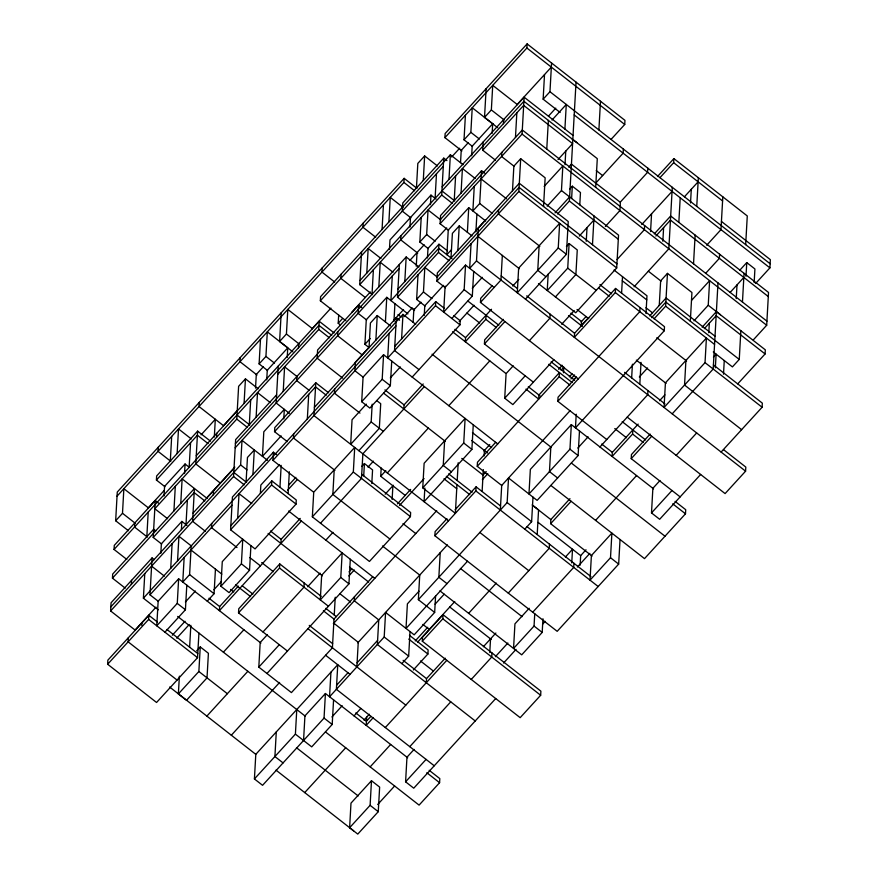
<?xml version="1.0" encoding="UTF-8"?>
<svg xmlns="http://www.w3.org/2000/svg" width="878" height="878" viewBox="0 0 878 878"><rect width="100%" height="100%" fill="white"/><g stroke="black" fill="none" stroke-linecap="round" stroke-linejoin="round"><path stroke-width="1.32" d="M198.922 633.06L197.55 657.666L156.558 702.477L107.643 664.24L107.862 660.146L148.854 615.324L157.36 621.975M156.032 607.159L135.08 630.064L110.617 610.945L111.078 602.747L152.059 557.936L154.188 559.593M125.214 588.128L112.45 578.152L112.68 574.058L153.661 529.236L155.79 530.905M126.816 559.429L114.052 549.452L114.283 545.359L155.274 500.537L158.457 503.039M128.418 530.729L115.666 520.764L117.268 492.064L404.154 178.344L416.918 188.32M115.666 520.764L122.492 513.29L123.864 488.695L148.327 507.813M128.364 637.735L128.133 641.84L177.06 680.066M131.338 584.441L131.568 580.347M134.773 522.948L134.553 527.052L147.306 537.018M141.753 625.334L141.907 622.601M158.281 609.837L143.399 598.203L144.771 573.597M146.835 536.71L148.206 512.104M107.643 664.24L148.623 619.429L148.854 615.324M158.512 601.474L149.995 594.834L152.059 557.936M161.717 544.086L153.211 537.435L155.274 500.537M164.921 486.697L156.416 480.046L156.646 475.942L197.627 431.131L210.391 441.096M158.249 447.242L158.018 451.347L170.782 461.323M160.828 553.37L161.365 543.811L181.856 521.4L186.948 525.384M164.032 495.982L164.57 486.412L185.06 464.012L189.143 467.195L190.57 442.699M170.31 461.005L171.682 436.41M170.716 568.318L172.099 543.723M173.932 510.93L175.304 486.335M177.136 453.531L178.508 428.936L191.272 438.912M177.554 560.855L178.925 536.26L191.689 546.226M180.758 503.456L182.13 478.861L207.186 498.495M178.64 578.789L158.15 601.2L156.778 625.794L177.268 603.395L178.64 578.789L260.898 643.069M181.395 529.599L181.856 521.4M184.523 473.571L185.06 464.012M184.15 557.486L182.778 582.081L189.604 574.607L191.206 545.918M185.982 524.682L187.365 500.087M196.683 650.807L200.25 646.91L208.404 653.276L207.021 677.871L186.531 700.282L178.377 693.905L179.375 676.148M164.932 632.171L185.423 609.76L186.794 585.165M197.627 431.131L195.794 463.924L220.257 483.043M199.229 402.431L199.01 406.525L223.462 425.643L237.126 410.706M189.626 647.185L190.844 625.323M178.377 693.905L198.867 671.505L200.25 646.91M214.32 437.035L215.308 419.278L201.062 434.862M211.708 523.507L211.477 527.601L237.005 547.554M213.31 494.808L213.541 490.714M216.515 437.42L216.745 433.315M207.241 601.2L214.067 593.726L215.45 569.131M238.355 586.098L219.643 606.555L219.412 610.66L301.384 521.027M220.905 586.263L222.277 561.657L242.767 539.257L241.395 563.852L220.905 586.263L229.059 592.628L249.55 570.217L250.921 545.622M230.826 525.692L271.807 480.881L296.27 499.999L296.04 504.093L255.059 548.915L230.596 529.796L232.429 497.003L273.409 452.181L276.603 454.672M110.617 610.945L233.57 476.502L235.633 439.604L276.614 394.793M167.577 518.711L154.813 508.735L236.775 419.102L238.618 386.309L245.445 378.846L258.209 388.811M240.221 357.609L239.99 361.714L257.002 375.016M237.653 518.229L239.025 493.634L251.788 503.599M110.847 606.852L240.627 464.934L242.01 440.339L267.549 460.346M244.073 403.441L245.445 378.846M287.457 651.081L238.531 612.844L238.761 608.739L279.742 563.928L321.227 596.349M246.081 482.055L247.464 457.46L254.291 449.997L252.919 474.592M249.297 424.667L250.669 400.072M255.531 388.12L256.299 374.456L263.422 366.664M256.124 417.193L257.506 392.598L270.259 402.574M267.614 370.549L259.109 363.898L260.481 339.303M259.109 363.898L265.935 356.435L267.307 331.84L287.523 347.633M260.382 493.26L260.843 485.062L279.555 464.605M266.725 379.845L267.263 370.275L287.754 347.864L287.216 357.434M323.378 610.781L334.013 619.089L332.411 647.788L291.43 692.599L258.812 667.115L260.184 642.52L267.318 634.717M407.677 757.769L325.42 693.499L324.048 718.094L262.566 785.316L254.411 778.94L255.794 754.345L337.756 664.712L336.384 689.307L434.237 765.781M230.596 529.796L271.576 484.974L271.807 480.881M313.369 491.965L272.948 460.379L273.409 452.181M287.315 441.656L274.551 431.68L274.781 427.586L315.773 382.764L328.537 392.74M278.227 366.093L276.164 402.991L289.411 413.34M292.846 351.848L279.599 341.498L281.201 312.798M283.221 391.423L284.593 366.817L297.357 376.794M279.599 341.498L286.426 334.024L287.808 309.429L312.272 328.548M279.961 487.246L281.179 465.384M283.781 418.927L284.318 409.357L263.817 431.767L262.445 456.362L281.158 435.905M238.531 612.844L279.522 568.033L279.742 563.928M280.894 543.427L281.125 539.333L300.243 518.415M288.116 493.623L289.334 471.76M276.285 731.934L274.902 756.54L283.056 762.905M293.669 433.875L293.439 437.968L334.924 470.388M296.885 376.475L296.654 380.58L309.418 390.556M298.487 347.787L298.718 343.682M307.333 418.938L308.705 394.332M254.411 778.94L295.403 734.129L296.775 709.534M304.205 583.047L303.975 587.141L262.994 631.962M315.773 382.764L313.94 415.568L448.537 520.808M277.766 374.291L318.747 329.469L319.208 321.271L334.101 332.916M345.877 320.722L320.349 300.781L320.58 296.676L450.37 154.758L463.134 164.735M322.182 267.977L321.963 272.081L334.716 282.058M312.349 516.835L313.72 492.24L354.712 447.429L353.329 472.024L312.349 516.835L369.429 561.448L410.41 516.626L410.641 512.532L361.714 474.296M303.558 740.505L304.929 715.899L325.42 693.499M334.661 389.053L334.43 393.157L359.958 413.099M337.865 331.664L337.635 335.758L362.098 354.877M340.346 324.926L338.217 323.269L338.678 315.07M341.07 274.265L340.851 278.37L365.303 297.488M334.211 469.829L332.839 494.435L389.92 539.037M330.929 672.186L329.557 696.781L384.202 637.022L385.574 612.427L414.164 634.827L434.665 612.427L435.576 596.03M334.244 614.995L335.242 597.227M295.403 734.129L311.712 746.871L332.202 724.46L333.574 699.865M340.785 577.483L342.157 552.888L321.666 575.288L320.283 599.894L340.785 577.483L348.939 583.848L266.967 673.481M355.381 362.548L354.921 370.746L363.426 377.397M361.78 307.651L358.586 305.16L358.125 313.358L366.642 320.009M372.491 294.635L359.739 284.659L361.571 251.865M363.174 223.166L362.943 227.259L375.707 237.236M348.939 583.848L350.311 559.253M366.795 273.091L368.167 248.496L380.931 258.461M391.72 361.088L390.348 385.683L369.857 408.094L361.703 401.718L363.075 377.123L383.565 354.712L497.727 443.928M368.99 347.512L364.908 344.33L366.28 319.724L386.77 297.324L407.93 313.907M354.514 596.678L354.284 600.782L378.747 619.901L377.364 644.496L475.217 720.959M369.045 347.611L370.417 323.016L377.244 315.542L390.501 325.903M372.02 294.317L373.391 269.722M363.722 475.843L364.414 463.54L372.568 469.917L371.8 483.58M356.874 666.907L358.246 642.301L333.794 623.193M366.313 404.154L352.056 419.739L350.684 444.345L371.174 421.934L372.173 404.165M375.872 340.137L377.244 315.542M378.846 286.843L380.229 262.248L392.993 272.224M382.062 229.454L383.434 204.859M349.62 827.724L350.991 803.129L371.482 780.718L379.636 787.094L378.264 811.689L357.774 834.1L349.62 827.724L370.11 805.324L371.482 780.718M388.888 221.98L390.26 197.385L403.024 207.362M361.703 401.718L382.193 379.307L383.565 354.712M385.398 321.919L386.77 297.324M389.448 249.495L389.986 239.924L430.966 195.114L436.07 199.087M366.653 717.161L366.192 725.36L373.315 717.556M405.186 495.401L380.723 476.282L381.184 468.084M389.075 333.399L387.703 357.994L435.51 305.709L435.74 301.615L444.257 308.266M392.279 276.01L390.908 300.605L438.726 248.32L451.972 258.67M393.937 321.458L394.924 303.689M399.556 320.229L396.362 317.737L394.529 350.531L418.993 369.649M414.526 310.538L397.514 297.236L399.347 264.443M400.95 235.743L400.719 239.837L417.73 253.138M117.037 496.158L403.924 182.448L404.154 178.344M392.137 499.406L392.894 485.743M401.586 338.963L402.969 314.368L415.733 324.333M404.802 281.564L406.174 256.969L418.938 266.945M409.938 227.084L410.476 217.514M403.847 408.983L404.078 404.879L423.196 383.971M416.446 188.013L417.818 163.407L424.645 155.944L437.409 165.92M413.132 322.281L413.889 308.617M416.26 266.253L417.028 252.59M425.139 306.071L416.622 299.42L418.005 274.825M428.343 248.683L419.838 242.032L421.21 217.437M423.273 180.539L424.645 155.944M416.622 299.42L423.459 291.957L424.831 267.362L437.595 277.327M419.838 242.032L426.664 234.558L428.036 209.963L440.8 219.939M424.25 315.367L424.776 305.796L443.489 285.339M427.454 257.967L427.992 248.408L446.704 227.94M430.429 204.673L430.966 195.114M401.828 663.614L408.665 656.14L410.037 631.545M435.104 198.395L436.476 173.8M495.708 698.559L413.747 788.192L405.592 781.815L406.964 757.22L414.087 749.428M422.746 487.85L424.129 463.255L465.11 418.433L463.738 443.028L422.746 487.85L455.364 513.334L456.966 484.645M434.665 612.427L418.356 599.674L419.728 575.079L382.501 545.995M424.842 488.025L424.074 501.689L471.892 449.404L473.264 424.809M445.398 287.764L436.893 281.114L437.343 272.915L519.315 183.282L568.242 221.519L566.409 254.313L525.428 299.135M397.514 297.236L438.495 252.414L438.956 244.216L447.462 250.867M448.603 230.376L440.097 223.725L440.558 215.527L481.539 170.705L484.733 173.196M359.739 284.659L441.7 195.026L443.763 158.128L446.957 160.619M461.927 150.928L444.916 137.637L445.135 133.533L527.107 43.9L624.96 120.363L624.73 124.467L611.066 139.404M422.318 641.203L422.548 637.099L443.05 614.699L540.892 691.162L540.661 695.266L520.171 717.666L422.318 641.203L442.819 618.792L443.05 614.699M448.987 179.353L450.37 154.758M445.124 286.118L443.664 312.085L464.166 289.674L465.538 265.079L494.127 287.479M426.291 682.733L426.521 678.628L445.234 658.171M413.329 669.969L427.893 654.033L428.124 649.929L409.455 635.288M620.044 539.509L618.661 564.104L557.19 631.326L434.873 535.745L435.104 531.651L446.946 518.7M451.007 257.978L452.389 233.383L459.216 225.909L471.98 235.886M454.222 200.579L455.594 175.984M444.619 440.844L443.236 465.439L451.391 471.815M460.533 162.671L461.224 150.379L468.347 142.587M440.218 552.668L438.846 577.274L447.001 583.64M457.844 250.504L459.216 225.909M461.049 193.116L462.421 168.521L475.185 178.486M472.54 146.472L464.023 139.821L465.406 115.227M412.166 377.112L459.973 324.827L460.204 320.733L453.827 315.74M464.023 139.821L470.86 132.348L472.232 107.753L493.502 124.38M467.37 232.286L468.742 207.691L485.644 220.949M471.651 155.757L472.177 146.198L492.679 123.787L492.141 133.346M325.497 731.967L419.091 805.115L439.582 782.704L439.812 778.61L429.177 770.291M457.197 480.54L458.195 462.772M491.504 309.275L465.549 337.657L465.318 341.761L485.819 319.351L486.039 315.246M471.047 243.766L469.664 268.361L476.502 260.898L478.334 228.104M474.252 186.377L472.88 210.972L479.706 203.498L481.539 170.705M451.819 318.462L472.32 296.051L473.692 271.456M475.909 231.825L476.897 214.056M495.455 160.18L482.691 150.204L483.141 142.006M497.771 127.771L484.524 117.411L486.127 88.711M578.317 378.89L480.464 302.416L480.694 298.322L492.284 285.657M484.524 117.411L491.351 109.948L492.723 85.342L517.186 104.46M434.873 535.745L475.854 490.934L476.085 486.829L500.548 505.947M500.317 510.041L501.7 485.446L477.237 466.328L477.467 462.234L495.675 442.314M533.363 382.182L484.436 343.946L484.667 339.852L503.379 319.383M482.121 491.46L483.339 469.598M484.107 455.934L484.415 450.469M498.594 209.787L498.364 213.892L539.849 246.312M501.799 152.399L501.579 156.493L514.332 166.469M503.412 123.699L503.643 119.606M502.337 255.421L500.965 280.016L480.464 302.416M512.489 190.756L513.86 166.161L520.687 158.688L545.15 177.806L543.548 206.506M515.463 137.462L516.846 112.867M489.77 652.552L490.539 638.888M553.853 359.771L512.873 404.593L504.718 398.217L506.09 373.622L513.224 365.83M491.965 652.925L491.746 657.029L471.245 679.44M436.893 281.114L518.854 191.481L520.687 158.688M440.097 223.725L522.07 134.093L524.133 97.195L573.06 135.431M444.916 137.637L526.877 48.005L527.107 43.9M418.356 599.674L507.155 502.578L508.527 477.983L537.127 500.383L578.108 455.561L579.48 430.966M560.153 112.483L543.142 99.181L544.514 74.586M539.136 245.752L537.764 270.347L545.918 276.724M546.764 149.106L548.366 120.407M543.142 99.181L549.968 91.718L551.571 63.018M524.781 529.16L531.618 521.697L532.99 497.102M538.938 395.012L538.708 399.106L525.944 389.13M548.157 274.166L547.235 290.563L567.737 268.152L569.109 243.557L577.263 249.934L575.891 274.529L555.39 296.94M537.193 534.526L538.565 509.92L532.189 504.938M550.111 314.148L549.891 318.242L529.39 340.653M529.193 608.278L514.936 623.863L513.553 648.458L534.054 626.058L534.735 613.755M558.254 247.936L559.626 223.341L518.646 268.163L517.274 292.758L558.254 247.936L566.409 254.313M547.203 206.132L561.459 190.548L562.842 165.953L544.13 186.41M564.905 129.055L566.277 104.46L552.021 120.045M565.004 164.757L565.761 151.093M550.835 447.001L549.463 471.607L557.618 477.972M439.933 590.872L521.708 654.834L542.198 632.423L542.966 618.76M549.474 544.184L549.244 548.278L508.263 593.1M592.101 556.103L550.627 523.683L550.846 519.578L569.976 498.671M606.753 439.527L557.826 401.301L558.057 397.196L576.275 377.277M477.237 466.328L559.198 376.695L559.429 372.601L538.488 395.506M557.552 213.969L569.383 201.018L576.034 82.137M571.633 198.461L572.313 186.169L580.468 192.534L579.787 204.837M563.5 372.755L563.808 367.289L561.13 370.209M615.566 288.445L574.574 333.267L574.355 337.361L615.335 292.55L615.566 288.445L664.492 326.682L664.262 330.776L575.463 427.882L576.22 414.218M571.326 424.601L530.345 469.412L528.973 494.007L569.954 449.196L571.326 424.601L653.583 488.87M586.252 241.274L587.02 227.611M571.743 562.919L572.511 549.255L565.377 557.047M573.938 563.292L573.707 567.397L532.726 612.207M592.474 244.732L594.077 216.032M595.679 187.343L597.292 158.644L523.903 101.288L359.958 280.554M598.895 129.944L600.497 101.255M580.128 565.191L580.665 555.631L586.01 549.782M538.499 283.671L575.727 312.766L616.707 267.955L618.54 235.15L561.459 190.548M623.358 149.062L623.128 153.167L595.504 183.37M638.163 424.107L612.328 452.357L612.098 456.461L632.588 434.05L632.818 429.946M621.591 293.076L622.513 276.68M610.506 557.728L611.889 533.133L591.399 555.544L590.016 580.139L610.506 557.728L618.661 564.104M631.655 377.869L632.423 364.205M680.143 496.882L631.216 458.645L631.447 454.552L650.159 434.083M640.029 307.563L639.799 311.668L557.826 401.301M644.606 225.569L644.386 229.674L617.058 259.548M647.821 168.181L647.591 172.286L620.263 202.159M639.81 384.246L641.039 362.373M645.978 313.556L646.976 295.798L614.007 270.029M650.565 231.572L651.564 213.804M647.964 390.611L647.734 394.716L599.926 447.001M659.257 305.456L660.64 280.861L667.467 273.387L691.93 292.506L690.327 321.205M662.857 241.231L663.614 227.567M700.633 474.471L659.652 519.293L651.498 512.917L652.87 488.322L660.004 480.529M654.055 318.846L665.634 306.181L667.467 273.387M672.285 187.299L668.838 248.792L634.092 286.788M659.993 177.641L673.656 162.704L673.887 158.6L747.277 215.955L745.674 244.644M678.837 222.364L680.209 197.769M690.525 202.95L691.293 189.286M685.916 360.452L684.544 385.047L741.614 429.66M693.532 263.806L695.135 235.106M696.748 206.418L698.35 177.718M550.901 485.479L644.507 558.627L685.488 513.806L685.718 509.712L675.083 501.393M705.034 362.647L706.406 338.041L665.425 382.863L664.042 407.458L705.034 362.647L762.115 407.249L721.123 452.06M693.982 320.832L708.239 305.248L709.611 280.653L691.798 300.133M708.798 332.751L709.336 323.192M717.995 282.925L713.188 369.012L672.197 413.834M719.598 254.225L719.378 258.33L705.714 273.267M722.813 196.837L720.981 229.63L706.724 245.214M715.35 367.827L716.108 354.163L713.441 357.083M723.505 374.193L724.262 360.529M736.247 298.575L737.004 284.911M713.276 351.946L732.417 366.905L739.254 359.431L740.856 330.743M742.459 302.043L744.061 273.343M746.004 276.252L746.761 262.588L754.915 268.964L754.158 282.628M627.243 417.127L725.096 493.59L745.587 471.179L745.817 467.085L723.483 449.624M762.115 407.249L762.334 403.145L713.419 364.919M737.772 383.829L765.089 353.955L765.32 349.85L708.239 305.248M753.335 339.874L766.692 325.255L768.524 292.462L670.682 215.999L654.286 233.921M755.651 283.451L769.907 267.867L770.357 259.668L721.442 221.432M443.763 158.128L402.782 202.95L402.322 211.148L410.827 217.799M451.643 156.997L459.666 148.228M156.416 480.046L197.396 435.225L208.031 443.544M320.349 300.781L443.302 166.326M147.877 508.307L164.263 490.385M311.811 329.041L330.94 308.123M516.736 104.965L551.34 67.112M196.255 455.726L319.208 321.271M442.161 186.827L524.133 97.195M114.052 549.452L318.977 325.376L331.741 335.352M482.691 150.204L523.672 105.393L572.599 143.63L558.024 159.566M338.217 323.269L342.486 318.593M351.65 312.425L370.362 291.968M358.586 305.16L317.606 349.971L317.145 358.169L342.672 378.122M112.45 578.152L194.422 488.519L192.589 521.312L205.353 531.289M235.403 443.708L406.174 256.969M440.328 219.621L522.3 129.988L766.922 321.161M153.211 537.435L194.192 492.624L204.826 500.932M235.172 447.802L399.117 268.536M409.894 260.382L424.151 244.797M548.487 116.115L555.774 108.148M468.742 207.691L448.252 230.091L446.88 254.697L451.336 249.824M206.593 497.98L234.832 467.107M193.05 513.114L234.031 468.303M397.964 289.038L438.956 244.216M274.551 431.68L315.542 386.869L326.177 395.177M364.908 344.33L370.253 338.48M355.272 362.351L369.528 346.766M393.52 320.525L403.54 309.561M475.492 230.892L485.512 219.928M314.39 407.37L396.362 317.737M143.399 598.203L402.969 314.368M437.123 277.02L519.085 187.387L616.938 263.85M404.242 316.596L412.265 307.827M149.995 594.834L231.968 505.201M272.948 460.379L395.901 325.936M413.812 309.978L420.946 302.186M445.047 287.49L465.538 265.079M394.76 346.426L435.74 301.615M568.714 167.116L571.446 164.12L620.373 202.357L619.923 210.555L605.348 226.491M288.533 485.358L295.864 477.347M185.39 602.001L195.41 591.037M287.611 490.209L297.412 479.498M390.315 377.913L400.335 366.96M472.276 288.28L482.296 277.327M569.646 189.088L572.313 186.169M555.05 212.86L569.613 196.924M172.297 635.244L185.049 621.295M213.892 589.753L221.475 581.455M459.183 321.524L474.054 305.27M176.741 638.185L189.22 624.543M358.839 450.71L379.329 428.299L380.712 403.704L376.629 400.522M512.774 286.019L518.832 279.402M424.337 386.572L362.866 453.794L361.484 478.4L320.503 523.211M361.736 466.459L364.414 463.54M566.431 246.477L569.109 243.557M367.981 467.129L373.446 461.148M579.282 236.072L593.846 220.137M484.436 343.946L504.927 321.535M380.723 476.282L385.848 470.685M657.49 176.522L673.887 158.6M223.385 652.178L243.875 629.767M325.848 540.135L332.971 532.342M387.319 472.913L428.31 428.102M448.801 405.691L489.781 360.869M385.157 494.204L393.355 485.249M307.64 586.778L320.108 573.136M641.763 224.527L672.054 191.393M397.449 503.862L410.652 489.43M561.7 324.256L574.168 310.614M206.868 716.108L247.848 671.297M399.49 505.476L424.085 478.587M684.456 196.76L698.12 181.812M258.812 667.115L279.303 644.704M504.718 398.217L525.209 375.806M655.877 236.028L670.452 220.093L768.294 296.555M349.06 571.852L351.793 568.867M348.829 575.957L354.295 569.976M581.071 321.996L586.087 316.519M588.589 317.627L581.302 325.595L581.532 321.491L570.898 313.183M483.954 450.963L489.759 444.619M558.638 369.298L562.282 365.314M333.563 619.583L372.722 576.758M231.331 735.226L279.599 682.447M333.333 623.687L436.706 510.656M569.339 376.849L572.072 373.863M482.582 475.558L486.225 471.574M570.93 378.956L574.574 374.972M482.351 479.662L487.817 473.681M573.433 380.064L576.166 377.079M455.144 509.734L476.085 486.829M649.698 315.915L666.095 297.982L715.021 336.219M651.608 317.671L665.864 302.087L739.254 359.431M357.796 642.806L447.352 544.876M501.7 485.446L570.009 410.75M418.971 591.201L407.392 603.866L406.02 628.461L467.491 561.24M336.614 685.213L348.193 672.548M357.105 662.802L377.595 640.391M639.327 376.969L647.525 368.014M739.638 270.38L746.761 262.588M331.928 716.953L342.19 705.736M435.082 604.163L444.191 594.197M577.834 448.054L588.095 436.838M730.178 292.385L743.842 277.448M415.25 640.918L427.718 627.287M702.137 327.209L716.393 311.624L720.421 314.708M417.687 642.103L454.771 601.551M704.321 328.668L716.163 315.718L765.089 353.955M354.021 715.899L360.847 708.425M363.975 720.081L369.32 714.231M370.878 716.382L366.422 721.255L355.788 712.947M659.554 400.719L664.898 394.88M304.721 792.582L345.702 747.76M468.654 613.316L496.279 583.113M550.627 523.683L571.117 501.272M385.31 727.544L446.781 660.322M631.216 458.645L651.706 436.234M370.165 766.878L390.655 744.467M595.58 520.391L636.561 475.58M483.405 646.68L495.883 633.038M409.774 746.662L450.754 701.84M676.17 455.353L696.66 432.953M495.401 656.667L507.868 643.025M577.373 567.034L589.84 553.392M503.555 663.033L516.023 649.402M377.694 804.511L394.628 785.997M542.527 624.269L545.194 621.35M405.592 781.815L426.082 759.404M651.498 512.917L671.988 490.506M526.877 48.005L624.73 124.467M673.656 162.704L722.583 200.93M549.968 91.718L770.138 263.762M574.201 114.93L769.907 267.867M571.754 138.625L576.846 142.609M596.25 170.584L602.637 175.567M491.351 109.948L504.115 119.913M522.07 134.093L766.692 325.255M569.383 201.018L618.31 239.255M470.86 132.348L479.366 138.998M648.348 271.203L661.112 281.169M518.854 191.481L616.707 267.955M665.634 306.181L714.56 344.417M622.282 280.773L646.746 299.892M481.078 178.903L506.606 198.856M645.945 307.739L652.321 312.722M615.335 292.55L664.262 330.776M599.872 284.648L611.571 293.801M598.576 287.918L609.211 296.237M567.737 268.152L596.217 290.355M656.843 337.734L686.618 361.012M479.706 203.498L492.47 213.475M441.93 190.921L454.694 200.897M441.7 195.026L452.335 203.334M577.022 309.495L588.721 318.637M477.873 236.303L519.359 268.712M636.352 360.145L666.128 383.412M403.924 182.448L414.559 190.756M568.538 315.619L582.366 326.429M501.195 275.911L517.142 288.379M526.712 295.864L574.574 333.267M624.565 372.327L664.986 403.913M476.502 260.898L745.587 471.179M426.664 234.558L435.17 241.209M438.495 252.414L449.13 260.733M561.316 365.347L564.51 367.838M464.166 289.674L472.32 296.051M551.154 361.846L574.552 380.141M467.963 301.121L498.803 325.222M548.794 364.293L572.193 382.578M622.184 421.638L645.582 439.922M485.819 319.351L496.454 327.659M559.198 376.695L569.844 385.014M632.588 434.05L643.223 442.358M466.931 313.062L479.695 323.038M614.765 428.596L626.464 437.738M423.459 291.957L431.965 298.608M435.51 305.709L459.973 324.827M454.914 329.349L465.549 337.657M528.304 386.693L540.003 395.835M601.693 444.048L612.328 452.357M452.554 331.785L505.739 373.337M672.724 503.829L685.488 513.806M398.019 314.576L401.213 317.079M569.954 449.196L578.108 455.561M432.064 354.196L551.186 447.286M571.402 463.079L664.997 536.217M472.452 432.645L491.603 447.604M471.651 440.493L487.608 452.96M318.747 329.469L329.382 337.789M382.193 379.307L390.348 385.683M463.738 443.028L471.892 449.404M384.926 389.92L404.078 404.879M532.77 505.454L550.846 519.578M383.642 393.19L445.322 441.393M461.762 458.437L483.043 475.064M538.115 522.377L580.665 555.631M507.155 502.578L531.618 521.697M286.426 334.024L299.189 344M527.14 526.723L590.96 576.594M475.854 490.934L598.17 586.515M448.691 473.89L472.09 492.174M446.331 476.326L469.73 494.61M371.174 421.934L383.357 431.394M443.983 478.762L456.747 488.739M265.935 356.435L274.441 363.086M479.827 532.452L528.754 570.689M353.329 472.024L410.41 516.626M402.991 523.584L415.755 533.561M460.423 568.461L522.114 616.674M534.054 626.058L542.198 632.423M237.005 415.009L249.769 424.985M236.775 419.102L247.42 427.421M449.766 607.027L491.241 639.447M271.576 484.974L296.04 504.093M442.819 618.792L540.661 695.266M240.627 464.934L247.014 469.917M288.621 511.051L374.774 578.372M233.8 472.397L246.564 482.373M233.57 476.502L244.205 484.81M349.499 567.1L368.65 582.059M422.889 624.445L429.276 629.438M270.49 531.014L281.125 539.333M408.753 639.074L427.893 654.033M268.13 533.462L322.369 575.847M339.874 593.715L350.509 602.034M420.485 660.98L433.249 670.957M384.202 637.022L408.665 656.14M403.123 660.344L426.521 678.628M279.522 568.033L328.438 606.259M325.738 608.344L336.373 616.652M261.688 562.568L273.387 571.71M249.769 557.53L260.404 565.838M241.395 563.852L249.55 570.217M309.243 625.399L332.641 643.684M307.948 628.67L405.801 705.133M242.262 585.813L252.897 594.121M190.987 550.012L221.827 574.113M235.655 584.924L250.548 596.557M325.584 655.251L350.048 674.37M230.596 589.434L233.778 591.937M122.492 513.29L135.256 523.266M189.604 574.607L214.067 593.726M209.008 598.247L219.643 606.555M426.818 772.728L439.582 782.704M151.598 566.134L164.362 576.111M177.268 603.395L185.423 609.76M324.048 718.094L332.202 724.46M177.652 616.444L305.281 716.185M166.93 629.46L197.78 653.561M148.623 619.429L197.55 657.666M198.867 671.505L227.358 693.708M296.49 747.727L358.18 795.94M370.11 805.324L378.264 811.689M169.641 687.024L255.794 754.345M275.999 770.138L353.636 830.818"/></g></svg>
